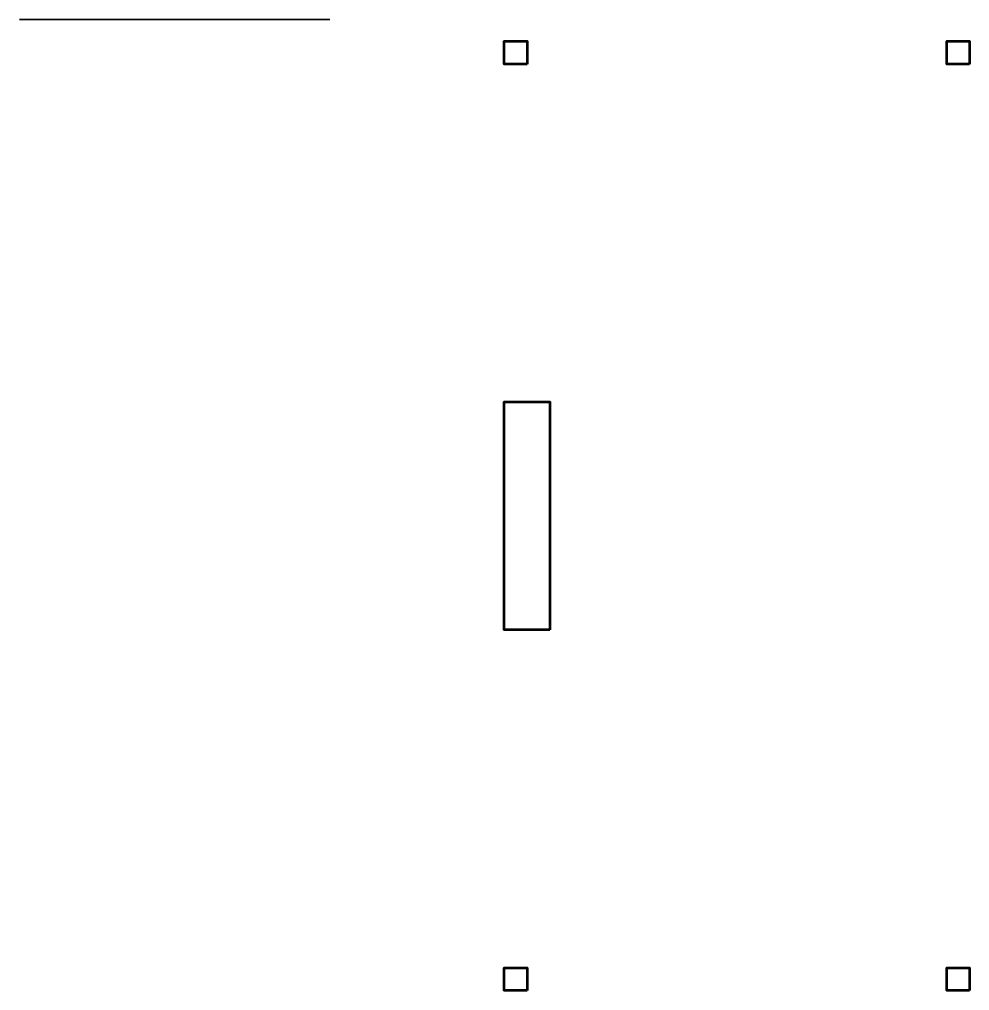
# Model space of a CAD drawing. Header units: millimetres. Extents: x 27 to 444, y 14 to 439.
import ezdxf

# ---------------------------------------------------------------- set-up
doc = ezdxf.new("R2010")
doc.units = ezdxf.units.MM
doc.header["$MEASUREMENT"] = 0
doc.layers.add('Layer 1', color=7, linetype='Continuous')

msp = doc.modelspace()

# ---------------------------------------------------------------- linework, layer by layer
at = {"layer": 'Layer 1', "color": 7, "lineweight": 35, "true_color": 0xffffff}
msp.add_lwpolyline([(27.34, 439.38), (163.51, 439.38)], dxfattribs=at)
at = {"layer": 'Layer 1', "color": 7, "lineweight": 53, "true_color": 0xffffff}
for points in [[(249.92, 419.83), (239.92, 419.83), (239.92, 429.83), (249.92, 429.83), (249.92, 419.83)], [(443.94, 419.83), (433.94, 419.83), (433.94, 429.83), (443.94, 429.83), (443.94, 419.83)], [(259.92, 171.78), (239.92, 171.78), (239.92, 271.78), (259.92, 271.78), (259.92, 171.78)], [(249.92, 13.73), (239.92, 13.73), (239.92, 23.73), (249.92, 23.73), (249.92, 13.73)], [(443.94, 13.73), (433.94, 13.73), (433.94, 23.73), (443.94, 23.73), (443.94, 13.73)]]:
    msp.add_lwpolyline(points, dxfattribs=at)

doc.saveas('drawing.dxf')
